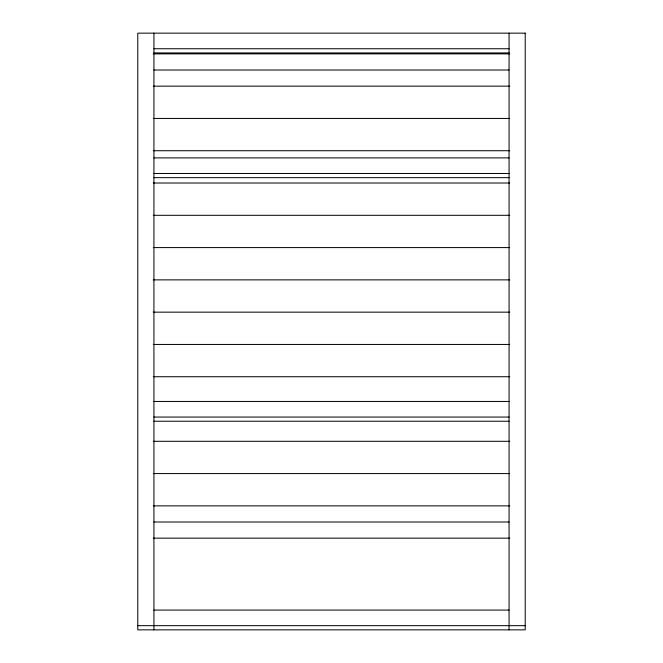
<?xml version="1.0" encoding="UTF-8"?>
<svg xmlns="http://www.w3.org/2000/svg" width="663" height="663" viewBox="0 0 663 663"><rect width="100%" height="100%" fill="white"/><g stroke="black" fill="none" stroke-linecap="round" stroke-linejoin="round"><path stroke-width="0.99" d="M153.932 48.739L509.068 48.739M153.932 52.924L509.068 52.924M153.286 53.869L509.714 53.869M153.932 70.013L509.068 70.013M153.327 86.157L509.673 86.157M153.327 118.445L509.673 118.445M153.327 150.725L509.673 150.725M153.932 157.893L509.068 157.893M153.932 173.482L509.068 173.482M153.932 177.659L509.068 177.659M153.327 183.013L509.673 183.013M153.327 215.301L509.673 215.301M153.327 247.589L509.673 247.589M153.327 279.869L509.673 279.869M153.327 312.157L509.673 312.157M153.327 344.445L509.673 344.445M153.327 376.725L509.673 376.725M153.932 401.455L509.068 401.455M153.932 417.052L509.068 417.052M153.932 421.229L509.068 421.229M153.327 441.301L509.673 441.301M153.327 473.581L509.673 473.581M153.327 505.869L509.673 505.869M153.932 522.013L509.068 522.013M153.286 538.157L509.714 538.157M153.932 610.076L509.068 610.076M137.788 625.673L525.212 625.673M509.068 33.15L509.068 629.85M153.932 33.15L153.932 629.85M525.212 33.15L137.788 33.15L137.788 629.85L525.212 629.85L525.212 33.15"/></g></svg>
